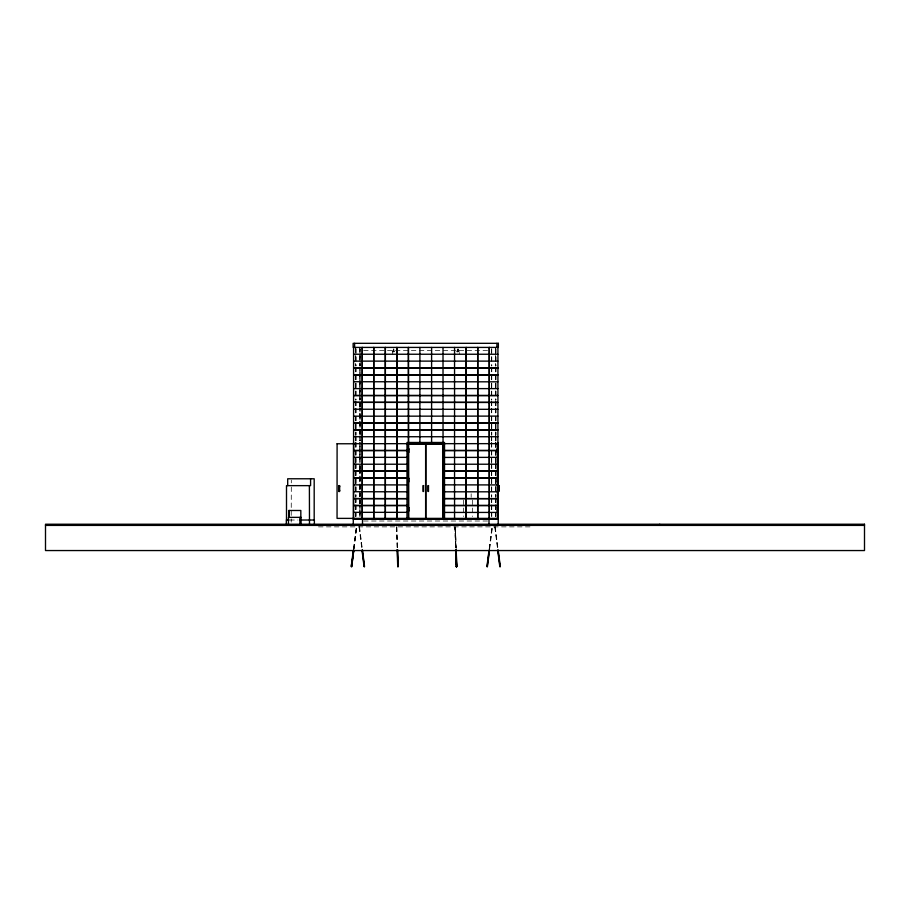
<?xml version="1.0" encoding="UTF-8"?>
<svg xmlns="http://www.w3.org/2000/svg" width="910" height="910" viewBox="0 0 910 910"><rect width="100%" height="100%" fill="white"/><g stroke="black" fill="none" stroke-linecap="round" stroke-linejoin="round"><path stroke-width="0.68" stroke-dasharray="4.55 3.41" d="M353.489 548.798L356.265 526.845M353.717 548.832L356.492 526.867M353.933 548.855L356.72 526.901L354.036 548.855M489.205 548.798L491.991 526.845M489.432 548.832L492.208 526.867M489.66 548.855L492.435 526.901M393.222 351.214C394.189 352.284 393.154 346.266 393.928 351.214M458.276 349.167C456.103 349.235 459.049 352.045 457.571 351.214M363.613 350.339L489.296 350.339M289.789 520.019L297.945 520.019M363.59 521.009L489 521.009M318.477 526.867L533.021 526.867M459.232 351.044A1.319 0.694 -10.3 0 1 457.275 351.908A1.319 0.694 -10.3 0 1 457.275 350.691A1.319 0.694 -10.3 0 1 459.232 351.044L459.812 354.263M392.278 351.385L392.858 354.604M495.233 526.845L498.009 548.798M495.006 526.867L497.793 548.832M494.778 526.901L497.565 548.855M359.518 526.845L362.294 548.798M359.291 526.867L362.066 548.832M359.063 526.901L361.839 548.855M455.137 526.97L455.853 548.286M454.909 526.992L455.626 548.275L454.818 527.026M396.874 526.981L397.579 548.264M396.646 526.97L397.351 548.286M396.419 526.992L397.124 548.275M495.893 348.826L495.893 365.877M495.893 367.23L495.893 399.956M495.893 401.185L495.893 407.066M495.893 408.26L495.893 435.151M495.893 436.572L495.893 440.815M495.893 442.567L495.893 462.451M495.893 463.873L495.893 469.549M495.893 470.971L495.893 496.53M495.893 497.952L495.893 503.639M495.893 505.05L495.893 516.414M495.825 348.826L495.825 365.877M495.825 367.23L495.825 399.956M495.825 401.185L495.825 407.066M495.825 408.26L495.825 435.151M495.825 436.572L495.825 440.815M495.825 442.567L495.825 462.451M495.825 463.873L495.825 469.549M495.825 470.971L495.825 496.53M495.825 497.952L495.825 503.639M495.825 505.05L495.825 516.414M495.654 348.826L495.654 365.877M495.654 367.23L495.654 399.956M495.654 401.185L495.654 407.066M495.654 408.26L495.654 435.151M495.654 436.572L495.654 440.815M495.654 442.567L495.654 462.451M495.654 463.873L495.654 469.549M495.654 470.971L495.654 496.53M495.654 497.952L495.654 503.639M495.654 505.05L495.654 516.414M495.427 347.415L495.427 365.877M495.495 367.23L495.495 399.956M495.495 401.185L495.495 407.066M495.495 408.26L495.495 435.151M495.427 436.572L495.495 440.815M495.495 442.567L495.495 462.451M495.427 463.873L495.495 469.549M495.495 470.971L495.495 496.53M495.495 497.952L495.495 503.639M495.427 505.05L495.495 516.414M491.73 348.826L491.798 365.877M491.798 367.23L491.73 399.956M491.73 401.185L491.73 407.066M491.73 408.26L491.798 435.151M491.73 436.572L491.73 440.815M491.73 442.567L491.73 462.451M491.73 463.873L491.798 469.549M491.73 470.971L491.73 496.53M491.73 497.952L491.73 503.639M491.73 505.05L491.798 516.414M491.559 348.826L491.559 365.877M491.559 367.23L491.559 399.956M491.559 401.185L491.559 407.066M491.559 408.26L491.559 435.151M491.559 436.572L491.559 440.815M491.559 442.567L491.559 462.451M491.559 463.873L491.559 469.549M491.559 470.971L491.559 496.53M491.559 497.952L491.559 503.639M491.559 505.05L491.559 516.414M472.335 500.056L472.335 516.516M471.164 493.811L471.164 497.315M463.554 500.056L463.554 516.516M458.174 349.065L458.174 351.317M457.923 349.03L457.923 351.351M457.673 349.065L457.673 351.317M393.825 349.065L393.825 351.317M393.575 349.03L393.575 351.351M393.325 349.065L393.325 351.317M359.939 348.826L359.939 365.877M359.939 407.066L359.768 401.185L359.7 407.066M359.939 435.151L359.768 408.26L359.7 435.151M359.939 440.815L359.768 436.572L359.7 440.815M359.7 347.415L359.7 365.877M356.003 348.826L356.072 365.877M356.003 367.23L356.003 399.956M356.003 401.185L356.003 407.066M356.003 408.26L356.003 435.151M356.003 436.572L356.003 440.815M356.072 442.567L356.003 462.451M356.003 463.873L356.003 469.549M356.003 470.971L356.003 496.53M356.003 497.952L356.003 503.639M356.003 505.05L356.003 516.414M355.844 348.826L355.844 365.877M355.844 367.23L355.844 399.956M355.844 401.185L355.844 407.066M355.844 408.26L355.844 435.151M355.844 436.572L355.844 440.815M355.844 442.567L355.844 462.451M355.844 463.873L355.844 469.549M355.844 470.971L355.844 496.53M355.844 497.952L355.844 503.639M355.844 505.05L355.844 516.414M355.605 347.415L355.605 365.877M355.605 367.23L355.605 399.956M355.605 401.185L355.605 407.066M355.673 408.26L355.673 435.151M355.673 436.572L355.673 440.815M355.605 442.567L355.605 462.451M355.673 463.873L355.673 469.549M355.673 470.971L355.673 496.53M355.605 497.952L355.605 503.639M355.605 505.05L355.605 516.414M291.302 480.15L291.302 482.903M291.302 487.021L291.2 522.124M394.701 351.419A1.319 0.694 -10.3 0 1 392.733 351.863A1.319 0.694 -10.3 0 1 392.733 350.782A1.319 0.694 -10.3 0 1 394.701 350.714M456.172 548.229L455.466 527.004L456.081 548.264M360.167 365.877L360.167 348.826L360.098 365.877M360.167 399.956L360.167 367.23L360.098 399.956M360.167 407.066L360.167 401.185L360.098 407.066M360.167 435.151L360.167 408.26L360.098 435.151M360.167 440.815L360.167 436.572L360.098 440.815M360.167 462.451L360.167 442.567L360.098 462.451M360.167 469.549L360.167 463.873L360.098 469.549M360.167 496.53L360.167 470.971L360.098 496.53M360.167 503.639L360.167 497.952L360.098 503.639M360.167 516.414L360.167 505.05L360.098 516.414M359.768 399.956L359.768 367.23L359.7 399.956M359.768 462.451L359.768 442.567L359.7 462.451M359.768 469.549L359.768 463.873L359.7 469.549M359.768 496.53L359.768 470.971L359.7 496.53M359.768 503.639L359.768 497.952L359.7 503.639M359.768 516.414L359.768 505.05L359.7 516.414"/><path stroke-width="1.36" d="M353.853 550.231L351.226 566.623L353.319 550.152M351.772 566.68L353.535 550.175M351.681 566.68L353.762 550.209M486.952 566.623L489.034 550.152M487.168 566.657L489.262 550.175M487.396 566.68L489.489 550.209M397.738 566.68L397.17 549.64M455.58 549.663L456.695 566.668L456.217 549.651M364.102 566.668L362.009 550.209M499.817 566.68L497.736 550.209M353.649 354.24L497.85 354.24M353.649 361.122L497.85 361.122M353.649 367.993L497.85 367.993M353.649 368.084L497.85 368.084M353.649 374.863L497.85 374.863M353.649 374.954L497.85 374.954M353.649 381.734L497.85 381.825M353.649 388.615L497.85 388.615M353.649 395.486L497.85 395.486M353.649 395.577L497.85 395.577M353.649 409.238L497.85 409.318M353.649 416.2L497.85 416.109M353.649 429.85L497.85 429.85M353.649 429.941L497.85 429.941M353.649 436.732L497.85 436.732M353.592 442.476L353.353 519.257L498.145 519.257L497.906 442.476M353.649 443.693L497.929 443.648M337.053 443.762L354.058 443.762M408.533 443.762L425.63 443.762L425.63 518.381M497.315 443.762L497.486 518.381M406.975 443.943L444.524 443.943M496.849 443.943L498.145 443.943M408.431 444.171L443.068 444.171M442.647 448.914L443.284 448.914M497.281 448.914L497.929 448.914M353.649 450.473L408.351 450.473M443.159 450.473L497.85 450.473M353.649 450.564L408.351 450.564M443.159 450.564L497.85 450.564M497.281 452.418L497.929 452.418M353.649 457.355L408.351 457.355M443.159 457.434L497.85 457.355M353.649 464.225L408.351 464.225M443.159 464.225L497.85 464.225M353.649 471.096L408.351 471.096M443.159 471.096L497.85 471.096M353.649 471.187L408.351 471.187M443.159 471.187L497.85 471.187M442.647 478.307L443.284 478.307M497.281 478.307L497.929 478.307M442.647 481.822L443.284 481.822M497.281 481.822L497.929 481.822M353.649 484.848L408.351 484.928M443.159 484.848L497.85 484.928M338.986 486.202L339.646 486.202M497.486 486.202L498.714 486.202M338.986 486.793L339.646 486.793M497.486 486.793L498.714 486.793M338.986 490.297L339.646 490.297M497.486 490.297L498.714 490.297M338.986 490.888L339.646 490.888M497.486 490.888L498.714 490.888M353.649 491.718L408.351 491.81M443.159 491.81L497.85 491.81M353.649 505.471L408.351 505.471M443.159 505.471L497.85 505.471M353.649 505.55L408.351 505.55M443.159 505.55L497.85 505.55M442.647 507.552L443.284 507.552L443.193 511.067M497.281 507.552L497.929 507.552M442.647 511.067L443.284 511.067M497.281 511.067L497.929 511.067M353.649 512.341L408.351 512.341M443.159 512.432L497.85 512.432M289.039 520.019L286.32 520.019L286.32 524.228M300.22 520.019L314.371 520.019L314.371 524.228M45.5 525.4L864.5 525.4M456.137 566.657L456.786 566.634M498.191 550.152L500.272 566.623M497.963 550.175L500.045 566.657M362.464 550.152L364.546 566.623M362.237 550.175L364.33 566.657M456.126 549.617L456.695 566.668M455.899 549.617L456.467 566.68M455.671 549.64L456.24 566.68M397.625 549.617L398.193 566.668M397.397 549.617L397.966 566.68M659.75 524.228L659.75 525.4M498.214 524.228L498.214 518.381L337.053 518.381L337.098 443.762M497.929 347.415L497.906 519.257M497.599 448.914L497.599 452.418M497.599 478.307L497.599 481.822M497.599 507.552L497.599 511.067M497.372 448.914L497.372 452.418M497.372 478.307L497.372 481.822M497.372 507.552L497.372 511.067M496.905 343.32L496.905 347.415M489.296 347.415L489.296 519.257L489.227 347.461M489 518.381L489 524.228M477.818 347.461L477.818 519.212M477.67 347.461L477.67 519.212M466.261 347.461L466.261 519.212M466.113 347.461L466.113 519.212M454.556 347.461L454.556 519.212M444.524 519.257L444.524 442.476L406.975 442.476L406.975 519.257M443.193 448.914L443.284 452.418L442.647 452.418L442.738 448.914M443.193 478.307L443.193 481.822M443.011 347.461L443.068 519.257M442.829 519.257L442.965 443.762L425.869 443.762L425.869 518.381M442.738 478.307L442.738 481.822M442.738 507.552L442.738 511.067M431.602 347.461L431.602 443.602M419.897 347.461L419.897 443.602M408.488 347.461L408.67 519.257M408.351 347.461L408.431 519.257M396.942 347.461L396.942 519.212M396.794 347.461L396.794 519.212M385.385 347.461L385.385 519.212M385.237 347.461L385.237 519.212M373.828 347.461L373.828 519.212M373.68 347.461L373.68 519.212M362.498 518.381L362.498 524.228M362.282 347.461L362.282 519.212M362.203 347.415L362.203 519.257M354.604 343.32L354.604 347.415M353.58 347.415L353.58 519.257M353.285 518.381L353.285 524.228M339.441 485.622L339.441 491.468M339.146 486.202L339.191 486.793M339.191 490.297L339.146 490.888M338.929 485.622L338.929 491.468M314.189 520.019L314.189 478.774L287.696 478.774L287.696 485.644M310.583 478.774L310.583 485.644L286.502 485.644L286.502 520.019M309.389 485.644L309.491 524.228M301.085 524.228L301.085 517.358L288.436 517.358L288.436 524.228M300.823 517.358L300.823 510.487L288.697 510.487L288.697 517.358M299.879 517.358L299.879 524.228M289.3 510.487L289.3 517.358M498.361 343.32L353.137 343.32L353.137 347.415L498.361 347.415L498.361 343.32M497.85 402.357L353.649 402.357L497.85 402.447M497.85 422.979L353.649 422.979L497.85 423.07M408.863 448.914L408.215 448.914L408.215 452.418L408.863 452.418L408.761 448.914M408.351 477.966L353.649 477.966L408.351 478.057M497.85 477.966L443.159 477.966L497.85 478.057M408.863 478.307L408.215 478.307L408.215 481.822L408.863 481.822L408.761 478.307M339.51 485.622L338.861 485.622L338.861 491.468L339.51 491.468L339.51 485.622M423.582 485.622L423.002 485.622L423.002 491.468L423.582 491.468L423.582 485.622M428.496 485.622L427.916 485.622L427.916 491.468L428.496 491.468L428.496 485.622M499.237 485.622L498.714 491.468L499.237 485.622M408.351 498.589L353.649 498.589L408.351 498.68M497.85 498.589L443.159 498.589L497.85 498.68M408.863 507.552L408.215 507.552L408.215 511.067L408.863 511.067L408.761 507.552M864.5 524.228L45.5 524.228L45.5 550.55L864.5 550.55L864.5 524.228"/></g></svg>
